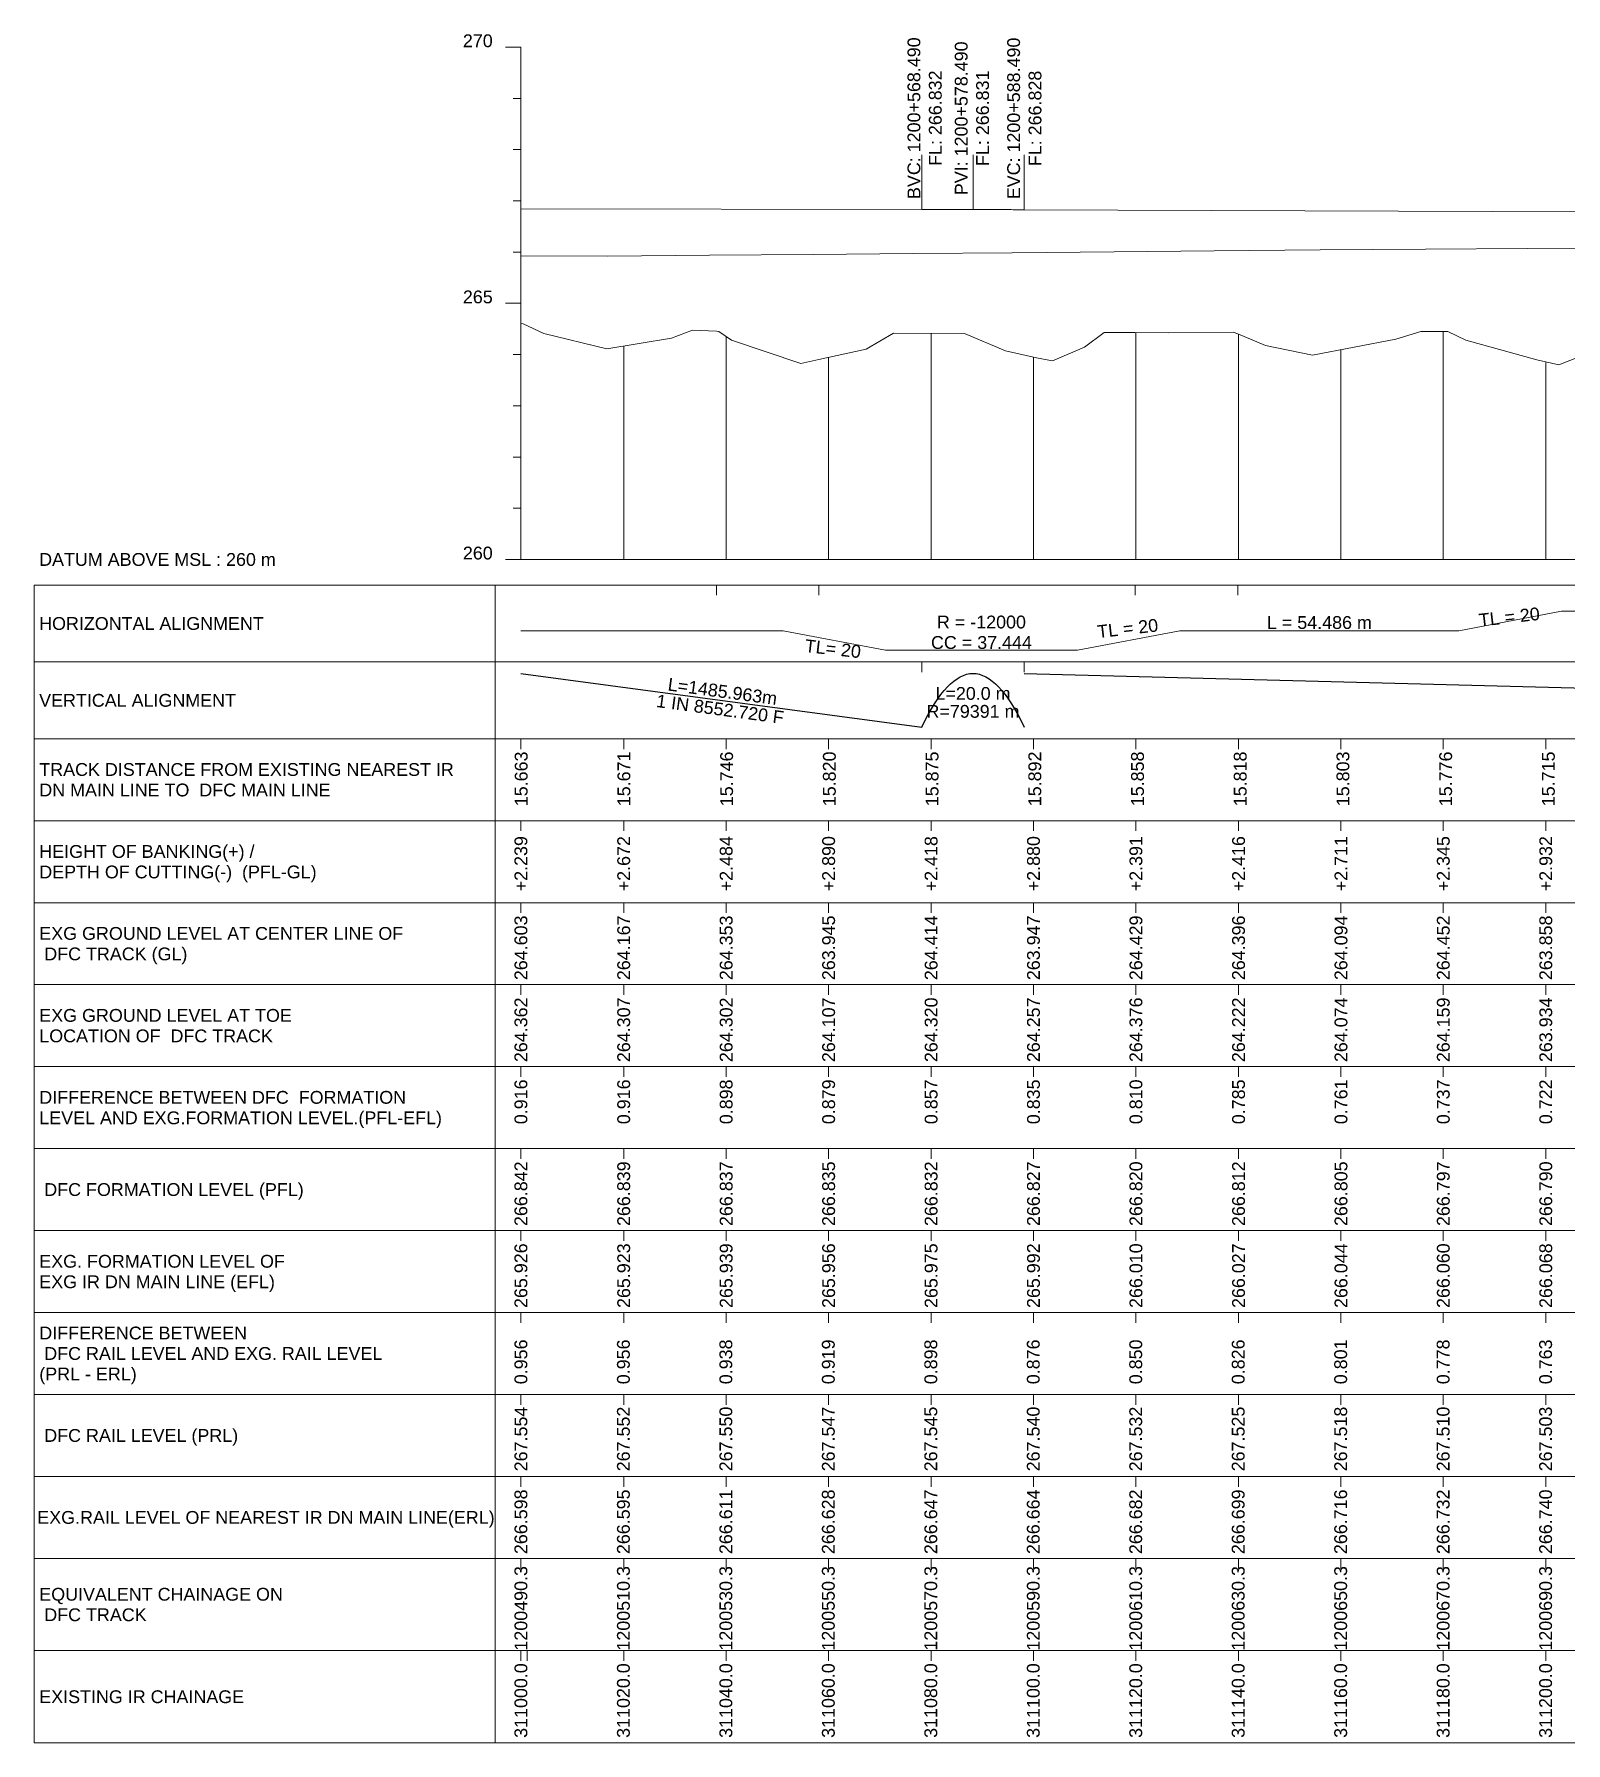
# Model space of a CAD drawing. Header units: metres. Extents: x 19349 to 26846, y -12786 to -11464.
# Drawn here: x 25905 to 26203.9, y -12231 to -11897.5 of the extents above; entities that cross this region are included whole.
import ezdxf
from ezdxf.enums import TextEntityAlignment as Align

# ---------------------------------------------------------------- set-up
doc = ezdxf.new("R2010")
doc.units = ezdxf.units.M
doc.header["$MEASUREMENT"] = 0
doc.layers.get('0').update_dxf_attribs({"lineweight": 0})
for name, color, linetype, lineweight in [('C-PROF-LABL-DG', 1, 'Continuous', 25), ('Horizontal Alignment', 7, 'Continuous', 0), ('LS BVC-PVI-EVC TEXT', 10, 'Continuous', 0), ('LS CUT FILL', 10, 'Continuous', 0), ('LS DATUM', 7, 'Continuous', 0), ('LS DATUM X', 7, 'Continuous', 0), ('LS DATUM Y', 7, 'Continuous', 0), ('LS DIFF. EXG.RL & PRO. RL', 10, 'Continuous', 0), ('LS DIFF. PFL & EFL', 10, 'Continuous', 0), ('LS EXG GL', 7, 'Continuous', 0), ('LS EXG IR CH', 7, 'Continuous', 0), ('LS EXG RL', 7, 'Continuous', 0), ('LS EXG. FL', 7, 'Continuous', 0), ('LS EXG. GL', 7, 'Continuous', 0), ('LS EXG. GL AT PRO. TOE', 7, 'Continuous', 0), ('LS EXG. IR CH', 7, 'Continuous', 0), ('LS EXG. RL', 7, 'Continuous', 0), ('LS FRAME', 7, 'Continuous', 0), ('LS PFL-EFL', 10, 'Continuous', 0), ('LS PRL-ERL', 10, 'Continuous', 0), ('LS PRO FL', 10, 'Continuous', 0), ('LS PRO. CUT & FILL', 10, 'Continuous', 0), ('LS PRO. DFCC CH', 10, 'Continuous', 0), ('LS PRO. FL', 10, 'Continuous', 0), ('LS PRO. RL', 10, 'Continuous', 0), ('LS PROFILE EXG FL', 7, 'Continuous', 25), ('LS TICKS', 7, 'Continuous', 0), ("LS TRACK CENTER's", 10, 'Continuous', 0), ('Profile Grid', 7, 'Continuous', 0), ('Profile Horizontal Alignment', 7, 'Continuous', 0)]:
    doc.layers.add(name, color=color, linetype=linetype, lineweight=lineweight)
doc.layers.add('LS HORIZONTAL ALIGNMENT', color=10, linetype='Continuous')
doc.layers.add('LS VERTICAL ALIGNMENT', color=10, linetype='Continuous')
doc.styles.add('Arial', font='arial.ttf')
doc.styles.get("Standard").update_dxf_attribs({"font": 'arial.ttf'})
doc.styles.add('Style-Arial', font='arial.ttf')
doc.styles.add('StyleArial', font='arial.ttf')

msp = doc.modelspace()

# ---------------------------------------------------------------- linework, layer by layer
msp.add_lwpolyline([(25905, -12005), (25995, -12005)])
at = {"layer": 'LS BVC-PVI-EVC TEXT'}
for p, q in [((26078.24, -11931.68), (26078.24, -11920.99)), ((26088.24, -11931.69), (26088.24, -11921.01)), ((26098.24, -11931.72), (26098.24, -11921.04))]:
    msp.add_line(p, q, dxfattribs=at)
at = {"layer": 'LS DATUM X', "color": 7, "linetype": 'Continuous', "lineweight": 0}
msp.add_line((26000, -12000), (26500.05, -12000), dxfattribs=at)
at = {"layer": 'LS DATUM Y', "color": 7, "linetype": 'Continuous', "lineweight": 0}
for p, q in [((25997, -11900), (26000, -11900)), ((25997, -11900), (26000, -11900)), ((26000, -12000), (26000, -11900)), ((25998.5, -11910), (26000, -11910)), ((25998.5, -11920), (26000, -11920)), ((25998.5, -11930), (26000, -11930)), ((25998.5, -11940), (26000, -11940)), ((25997, -11950), (26000, -11950)), ((25998.5, -11960), (26000, -11960)), ((25998.5, -11970), (26000, -11970)), ((25998.5, -11980), (26000, -11980)), ((25998.5, -11990), (26000, -11990)), ((25997, -12000), (26000, -12000))]:
    msp.add_line(p, q, dxfattribs=at)
at = {"layer": 'LS FRAME'}
for points in [[(25995, -12231), (25905, -12231), (25905, -12005)], [(25995, -12020), (25905, -12020)], [(25995, -12035), (25905, -12035)], [(25995, -12051), (25905, -12051)], [(25905, -12051), (25995, -12051)], [(25995, -12067), (25905, -12067)], [(25905, -12067), (25995, -12067)], [(25995, -12083), (25905, -12083)], [(25905, -12083), (25995, -12083)], [(25995, -12099), (25905, -12099)], [(25995, -12115), (25905, -12115)], [(25905, -12115), (25995, -12115)], [(25995, -12131), (25905, -12131)], [(25905, -12131), (25995, -12131)], [(25995, -12147), (25905, -12147)], [(25905, -12147), (25995, -12147)], [(25995, -12163), (25905, -12163)], [(25905, -12163), (25995, -12163)], [(25995, -12179), (25905, -12179)], [(25995, -12195), (25905, -12195)], [(25995, -12213), (25905, -12213)]]:
    msp.add_lwpolyline(points, dxfattribs=at)
at = {"layer": 'LS FRAME', "color": 7, "linetype": 'Continuous', "lineweight": 0, "flags": 128}
for points in [[(25995, -12020), (26505.05, -12020), (26505.05, -12005), (25995, -12005), (25995, -12020)], [(25995, -12035), (26505.05, -12035), (26505.05, -12020), (25995, -12020), (25995, -12035)], [(25995, -12051), (26505.05, -12051), (26505.05, -12035), (25995, -12035), (25995, -12051)], [(25995, -12067), (26505.05, -12067), (26505.05, -12051), (25995, -12051), (25995, -12067)], [(25995, -12083), (26505.05, -12083), (26505.05, -12067), (25995, -12067), (25995, -12083)], [(25995, -12099), (26505.05, -12099), (26505.05, -12083), (25995, -12083), (25995, -12099)], [(25995, -12115), (26505.05, -12115), (26505.05, -12099), (25995, -12099), (25995, -12115)], [(25995, -12131), (26505.05, -12131), (26505.05, -12115), (25995, -12115), (25995, -12131)], [(25995, -12147), (26505.05, -12147), (26505.05, -12131), (25995, -12131), (25995, -12147)], [(25995, -12163), (26505.05, -12163), (26505.05, -12147), (25995, -12147), (25995, -12163)], [(25995, -12179), (26505.05, -12179), (26505.05, -12163), (25995, -12163), (25995, -12179)], [(25995, -12195), (26505.05, -12195), (26505.05, -12179), (25995, -12179), (25995, -12195)], [(25995, -12213), (26505.05, -12213), (26505.05, -12195), (25995, -12195), (25995, -12213)], [(25995, -12231), (26505.05, -12231), (26505.05, -12213), (25995, -12213), (25995, -12231)]]:
    msp.add_lwpolyline(points, close=True, dxfattribs=at)
at = {"layer": 'LS PROFILE EXG FL', "lineweight": 0}
msp.add_lwpolyline([(26000, -11940.74), (26016.88, -11940.79), (26036.84, -11940.63), (26057.07, -11940.47), (26076.53, -11940.28), (26095.89, -11940.12), (26115.78, -11939.93), (26135.34, -11939.77), (26156.02, -11939.59), (26176.59, -11939.41), (26196.41, -11939.33), (26216.2, -11939.26), (26236.23, -11939.49), (26255.87, -11939.72), (26296, -11939.7), (26316.77, -11939.6), (26337.42, -11939.5), (26357.12, -11939.31), (26379.32, -11939.09), (26416.59, -11938.79), (26434.64, -11938.57), (26452.88, -11938.34), (26492.28, -11938.29), (26500, -11938.38)], dxfattribs=at)
at = {"layer": 'LS TICKS', "color": 7, "linetype": 'Continuous', "lineweight": 0, "flags": 128}
for points in [[(26038.18, -12007), (26038.18, -12005)], [(26058.18, -12007), (26058.18, -12005)], [(26119.9, -12007), (26119.9, -12005)], [(26139.9, -12007), (26139.9, -12005)], [(26078.24, -12022), (26078.24, -12020)], [(26098.24, -12022), (26098.24, -12020)], [(26000, -12037), (26000, -12035)], [(26020.06, -12037), (26020.06, -12035)], [(26040.06, -12037), (26040.06, -12035)], [(26060.06, -12037), (26060.06, -12035)], [(26080.06, -12037), (26080.06, -12035)], [(26100.04, -12037), (26100.04, -12035)], [(26120.04, -12037), (26120.04, -12035)], [(26140.07, -12037), (26140.07, -12035)], [(26160.06, -12037), (26160.06, -12035)], [(26180.03, -12037), (26180.03, -12035)], [(26200.03, -12037), (26200.03, -12035)], [(26000, -12053), (26000, -12051)], [(26020.06, -12053), (26020.06, -12051)], [(26040.06, -12053), (26040.06, -12051)], [(26060.06, -12053), (26060.06, -12051)], [(26080.06, -12053), (26080.06, -12051)], [(26100.04, -12053), (26100.04, -12051)], [(26120.04, -12053), (26120.04, -12051)], [(26140.07, -12053), (26140.07, -12051)], [(26160.06, -12053), (26160.06, -12051)], [(26180.03, -12053), (26180.03, -12051)], [(26200.03, -12053), (26200.03, -12051)], [(26000, -12069), (26000, -12067)], [(26020.06, -12069), (26020.06, -12067)], [(26040.06, -12069), (26040.06, -12067)], [(26060.06, -12069), (26060.06, -12067)], [(26080.06, -12069), (26080.06, -12067)], [(26100.04, -12069), (26100.04, -12067)], [(26120.04, -12069), (26120.04, -12067)], [(26140.07, -12069), (26140.07, -12067)], [(26160.06, -12069), (26160.06, -12067)], [(26180.03, -12069), (26180.03, -12067)], [(26200.03, -12069), (26200.03, -12067)], [(26000, -12085), (26000, -12083)], [(26020.06, -12085), (26020.06, -12083)], [(26040.06, -12085), (26040.06, -12083)], [(26060.06, -12085), (26060.06, -12083)], [(26080.06, -12085), (26080.06, -12083)], [(26100.04, -12085), (26100.04, -12083)], [(26120.04, -12085), (26120.04, -12083)], [(26140.07, -12085), (26140.07, -12083)], [(26160.06, -12085), (26160.06, -12083)], [(26180.03, -12085), (26180.03, -12083)], [(26200.03, -12085), (26200.03, -12083)], [(26000, -12101), (26000, -12099)], [(26020.06, -12101), (26020.06, -12099)], [(26040.06, -12101), (26040.06, -12099)], [(26060.06, -12101), (26060.06, -12099)], [(26080.06, -12101), (26080.06, -12099)], [(26100.04, -12101), (26100.04, -12099)], [(26120.04, -12101), (26120.04, -12099)], [(26140.07, -12101), (26140.07, -12099)], [(26160.06, -12101), (26160.06, -12099)], [(26180.03, -12101), (26180.03, -12099)], [(26200.03, -12101), (26200.03, -12099)], [(26000, -12117), (26000, -12115)], [(26020.06, -12117), (26020.06, -12115)], [(26040.06, -12117), (26040.06, -12115)], [(26060.06, -12117), (26060.06, -12115)], [(26080.06, -12117), (26080.06, -12115)], [(26100.04, -12117), (26100.04, -12115)], [(26120.04, -12117), (26120.04, -12115)], [(26140.07, -12117), (26140.07, -12115)], [(26160.06, -12117), (26160.06, -12115)], [(26180.03, -12117), (26180.03, -12115)], [(26200.03, -12117), (26200.03, -12115)], [(26000, -12133), (26000, -12131)], [(26020.06, -12133), (26020.06, -12131)], [(26040.06, -12133), (26040.06, -12131)], [(26060.06, -12133), (26060.06, -12131)], [(26080.06, -12133), (26080.06, -12131)], [(26100.04, -12133), (26100.04, -12131)], [(26120.04, -12133), (26120.04, -12131)], [(26140.07, -12133), (26140.07, -12131)], [(26160.06, -12133), (26160.06, -12131)], [(26180.03, -12133), (26180.03, -12131)], [(26200.03, -12133), (26200.03, -12131)], [(26000, -12149), (26000, -12147)], [(26020.06, -12149), (26020.06, -12147)], [(26040.06, -12149), (26040.06, -12147)], [(26060.06, -12149), (26060.06, -12147)], [(26080.06, -12149), (26080.06, -12147)], [(26100.04, -12149), (26100.04, -12147)], [(26120.04, -12149), (26120.04, -12147)], [(26140.07, -12149), (26140.07, -12147)], [(26160.06, -12149), (26160.06, -12147)], [(26180.03, -12149), (26180.03, -12147)], [(26200.03, -12149), (26200.03, -12147)], [(26000, -12165), (26000, -12163)], [(26020.06, -12165), (26020.06, -12163)], [(26040.06, -12165), (26040.06, -12163)], [(26060.06, -12165), (26060.06, -12163)], [(26080.06, -12165), (26080.06, -12163)], [(26100.04, -12165), (26100.04, -12163)], [(26120.04, -12165), (26120.04, -12163)], [(26140.07, -12165), (26140.07, -12163)], [(26160.06, -12165), (26160.06, -12163)], [(26180.03, -12165), (26180.03, -12163)], [(26200.03, -12165), (26200.03, -12163)], [(26000, -12181), (26000, -12179)], [(26020.06, -12181), (26020.06, -12179)], [(26040.06, -12181), (26040.06, -12179)], [(26060.06, -12181), (26060.06, -12179)], [(26080.06, -12181), (26080.06, -12179)], [(26100.04, -12181), (26100.04, -12179)], [(26120.04, -12181), (26120.04, -12179)], [(26140.07, -12181), (26140.07, -12179)], [(26160.06, -12181), (26160.06, -12179)], [(26180.03, -12181), (26180.03, -12179)], [(26200.03, -12181), (26200.03, -12179)], [(26000, -12197), (26000, -12195)], [(26020.06, -12197), (26020.06, -12195)], [(26040.06, -12197), (26040.06, -12195)], [(26060.06, -12197), (26060.06, -12195)], [(26080.06, -12197), (26080.06, -12195)], [(26100.04, -12197), (26100.04, -12195)], [(26120.04, -12197), (26120.04, -12195)], [(26140.07, -12197), (26140.07, -12195)], [(26160.06, -12197), (26160.06, -12195)], [(26180.03, -12197), (26180.03, -12195)], [(26200.03, -12197), (26200.03, -12195)], [(26000, -12215), (26000, -12213)], [(26001.25, -12215), (26001.25, -12213)], [(26020.06, -12215), (26020.06, -12213)], [(26040.06, -12215), (26040.06, -12213)], [(26060.06, -12215), (26060.06, -12213)], [(26080.06, -12215), (26080.06, -12213)], [(26100.04, -12215), (26100.04, -12213)], [(26120.04, -12215), (26120.04, -12213)], [(26140.07, -12215), (26140.07, -12213)], [(26160.06, -12215), (26160.06, -12213)], [(26180.03, -12215), (26180.03, -12213)], [(26200.03, -12215), (26200.03, -12213)]]:
    msp.add_lwpolyline(points, dxfattribs=at)
at = {"layer": 'LS VERTICAL ALIGNMENT', "flags": 128}
for points in [[(26000, -12022.25), (26078.24, -12032.75)], [(26078.24, -12032.75), (26078.87, -12031.48), (26079.49, -12030.29), (26080.12, -12029.18), (26080.74, -12028.16), (26081.37, -12027.21), (26081.99, -12026.35), (26082.62, -12025.57), (26083.24, -12024.88), (26083.87, -12024.26), (26084.49, -12023.73), (26085.12, -12023.28), (26085.74, -12022.91), (26086.37, -12022.62), (26086.99, -12022.41), (26087.62, -12022.29), (26088.87, -12022.29), (26089.49, -12022.41), (26090.12, -12022.62), (26090.74, -12022.91), (26091.37, -12023.28), (26091.99, -12023.73), (26092.62, -12024.26), (26093.24, -12024.88), (26093.87, -12025.57), (26094.49, -12026.35), (26095.12, -12027.21), (26095.74, -12028.16), (26096.37, -12029.18), (26096.99, -12030.29), (26097.62, -12031.48), (26098.24, -12032.75)], [(26098.24, -12022.25), (26500.05, -12032.75)]]:
    msp.add_lwpolyline(points, dxfattribs=at)
at = {"layer": 'Profile Grid', "flags": 128}
for points in [[(26000, -11953.97), (26000.42, -11953.98), (26004.45, -11955.88), (26016.78, -11958.88), (26029.37, -11956.78), (26033.46, -11955.22), (26038.18, -11955.46), (26038.64, -11955.48), (26041.1, -11957.2), (26054.63, -11961.72), (26058.18, -11960.96), (26067.36, -11958.98), (26072.71, -11955.83), (26086.6, -11955.88), (26094.61, -11959.29), (26100.65, -11960.67), (26103.77, -11961.26), (26110.01, -11958.59), (26113.85, -11955.69), (26119.9, -11955.71), (26126.48, -11955.74), (26139.02, -11955.61), (26139.9, -11955.97), (26145.33, -11958.22), (26154.51, -11960.12), (26170.74, -11957.03), (26175.64, -11955.5), (26180.9, -11955.48), (26184.46, -11957.19), (26198.31, -11961.01), (26202.61, -11962.03), (26215.8, -11956.82)], [(26040.06, -12000), (26040.06, -11956.47)], [(26080.05, -12000), (26080.05, -11955.86)], [(26120.04, -12000), (26120.04, -11955.71)], [(26140.06, -12000), (26140.06, -11956.04)], [(26180.03, -12000), (26180.03, -11955.48)], [(26020.06, -12000), (26020.06, -11958.34)], [(26060.05, -12000), (26060.05, -11960.55)], [(26100.04, -12000), (26100.04, -11960.53)], [(26160.06, -12000), (26160.06, -11959.06)], [(26200.03, -12000), (26200.03, -11961.42)], [(26000, -12000), (26000, -11969.87)]]:
    msp.add_lwpolyline(points, dxfattribs=at)
at = {"layer": 'Profile Horizontal Alignment', "color": 1, "lineweight": 0, "flags": 128}
msp.add_lwpolyline([(26000, -11931.58), (26078.24, -11931.68), (26078.67, -11931.68), (26079.09, -11931.68), (26079.52, -11931.68), (26079.94, -11931.68), (26080.37, -11931.68), (26080.8, -11931.68), (26081.22, -11931.68), (26081.65, -11931.68), (26082.07, -11931.68), (26082.5, -11931.68), (26082.92, -11931.68), (26083.35, -11931.68), (26083.77, -11931.68), (26084.2, -11931.68), (26084.62, -11931.69), (26085.05, -11931.69), (26085.48, -11931.69), (26085.9, -11931.69), (26086.33, -11931.69), (26086.75, -11931.69), (26087.18, -11931.69), (26087.6, -11931.69), (26088.03, -11931.69), (26088.45, -11931.69), (26088.88, -11931.69), (26089.31, -11931.7), (26089.73, -11931.7), (26090.16, -11931.7), (26090.58, -11931.7), (26091.01, -11931.7), (26091.43, -11931.7), (26091.86, -11931.7), (26092.28, -11931.7), (26092.71, -11931.71), (26093.14, -11931.71), (26093.56, -11931.71), (26093.99, -11931.71), (26094.41, -11931.71), (26094.84, -11931.71), (26095.26, -11931.71), (26095.69, -11931.71), (26096.11, -11931.72), (26096.54, -11931.72), (26096.97, -11931.72), (26097.39, -11931.72), (26097.82, -11931.72), (26098.24, -11931.72), (26500.05, -11933.21)], dxfattribs=at)
at = {"layer": 'Profile Horizontal Alignment', "color": 1, "flags": 128}
msp.add_lwpolyline([(26000, -12013.92), (26051.17, -12013.92), (26051.17, -12013.92), (26071.17, -12017.7), (26071.17, -12017.7), (26108.61, -12017.7), (26108.61, -12017.7), (26128.61, -12013.92), (26128.61, -12013.92), (26183.09, -12013.92), (26183.09, -12013.92), (26203.09, -12010.08), (26203.09, -12010.08), (26242.91, -12010.08), (26242.91, -12010.08), (26262.91, -12013.92), (26262.91, -12013.92), (26500, -12013.92)], dxfattribs=at)
at = {"layer": 'Profile Horizontal Alignment', "color": 1, "lineweight": 0, "elevation": 0, "flags": 128}
for points in [[(26000, -12013.92), (26051.17, -12013.92)], [(26128.61, -12013.92), (26183.09, -12013.92)]]:
    msp.add_lwpolyline(points, dxfattribs=at)

# ---------------------------------------------------------------- texts
at = {"layer": 'C-PROF-LABL-DG', "color": 1, "linetype": 'Continuous', "lineweight": 25, "char_height": 2.5, "attachment_point": 5, "rotation": 90, "style": 'Arial'}
for s, insert in [('BVC: 1200+568.490\\PFL: 266.832', (26078.81, -11913.86)), ('PVI: 1200+578.490\\PFL: 266.831', (26088.04, -11913.88)), ('EVC: 1200+588.490\\PFL: 266.828', (26098.27, -11913.91))]:
    msp.add_mtext(s, dxfattribs=dict(at, insert=insert))
at = {"layer": 'Horizontal Alignment', "color": 1, "char_height": 2.5, "attachment_point": 5, "line_spacing_factor": 0.96, "style": 'Style-Arial'}
for s, insert, rotation in [('TL = 20', (26192.91, -12011.22), 6.4188), ('TL = 20', (26118.43, -12013.47), 6.4188), ('TL= 20', (26060.9, -12017.44), 353.5812)]:
    msp.add_mtext(s, dxfattribs=dict(at, insert=insert, rotation=rotation))
at = {"layer": 'Horizontal Alignment', "color": 1, "insert": (26089.89, -12014.23), "char_height": 2.5, "width": 31.5125, "attachment_point": 5, "line_spacing_factor": 0.96, "style": 'Style-Arial'}
msp.add_mtext('R = -12000\\PCC = 37.444', dxfattribs=at)
at = {"layer": 'Horizontal Alignment', "color": 1, "insert": (26155.85, -12012.33), "char_height": 2.5, "attachment_point": 5, "line_spacing_factor": 0.96, "style": 'Style-Arial'}
msp.add_mtext('L = 54.486 m', dxfattribs=at)
at = {"layer": 'LS CUT FILL', "style": 'Style-Arial'}
for s, p in [('15.663', (26001.3, -12048.17)), ('15.671', (26021.35, -12048.17)), ('15.746', (26041.4, -12048.17)), ('15.820', (26061.45, -12048.17)), ('15.875', (26081.5, -12048.17)), ('15.892', (26101.55, -12048.17)), ('15.858', (26121.6, -12048.17)), ('15.818', (26141.64, -12048.17)), ('15.803', (26161.69, -12048.17)), ('15.776', (26181.74, -12048.17)), ('15.715', (26201.79, -12048.17))]:
    msp.add_text(s, height=2.5, rotation=90, dxfattribs=at).set_placement(p)
for s, p in [('+2.239', (26000, -12054)), ('+2.672', (26020.06, -12054)), ('+2.484', (26040.06, -12054)), ('+2.890', (26060.06, -12054)), ('+2.418', (26080.06, -12054)), ('+2.880', (26100.04, -12054)), ('+2.391', (26120.04, -12054)), ('+2.416', (26140.07, -12054)), ('+2.711', (26160.06, -12054)), ('+2.345', (26180.03, -12054)), ('+2.932', (26200.03, -12054))]:
    msp.add_text(s, height=2.5, rotation=90, dxfattribs=at).set_placement(p, align=Align.MIDDLE_RIGHT)
at = {"layer": 'LS DATUM', "color": 7, "style": 'StyleArial'}
msp.add_text('DATUM ABOVE MSL : 260 m', height=2.5, rotation=0, dxfattribs=at).set_placement((25905.97, -12000), align=Align.MIDDLE_LEFT)
at = {"layer": 'LS DATUM Y', "color": 7, "lineweight": 0, "style": 'Style-Arial'}
for s, p in [('270', (25994.5, -11900)), ('270', (25994.5, -11900)), ('265', (25994.5, -11950)), ('260', (25994.5, -12000))]:
    msp.add_text(s, height=2.5, dxfattribs=at).set_placement(p, align=Align.RIGHT)
at = {"layer": 'LS DIFF. EXG.RL & PRO. RL', "color": 10, "style": 'StyleArial'}
for s, p in [('DIFFERENCE BETWEEN ', (25906, -12151)), (' DFC RAIL LEVEL AND EXG. RAIL LEVEL ', (25906, -12155)), ('(PRL - ERL)', (25906, -12159))]:
    msp.add_text(s, height=2.5, rotation=0, dxfattribs=at).set_placement(p, align=Align.MIDDLE_LEFT)
at = {"layer": 'LS DIFF. PFL & EFL', "color": 10, "style": 'StyleArial'}
for s, p in [('DIFFERENCE BETWEEN DFC  FORMATION ', (25906, -12105)), ('LEVEL AND EXG.FORMATION LEVEL.(PFL-EFL)', (25906, -12109))]:
    msp.add_text(s, height=2.5, rotation=0, dxfattribs=at).set_placement(p, align=Align.MIDDLE_LEFT)
at = {"layer": 'LS EXG GL', "style": 'Style-Arial'}
for s, p in [('264.603', (26000, -12069.5)), ('264.167', (26020.06, -12069.5)), ('264.353', (26040.06, -12069.5)), ('263.945', (26060.06, -12069.5)), ('264.414', (26080.06, -12069.5)), ('263.947', (26100.04, -12069.5)), ('264.429', (26120.04, -12069.5)), ('264.396', (26140.07, -12069.5)), ('264.094', (26160.06, -12069.5)), ('264.452', (26180.03, -12069.5)), ('263.858', (26200.03, -12069.5))]:
    msp.add_text(s, height=2.5, rotation=90, dxfattribs=at).set_placement(p, align=Align.MIDDLE_RIGHT)
at = {"layer": 'LS EXG IR CH', "lineweight": 0, "style": 'Style-Arial'}
for s, p in [('311000.0', (26000, -12215.47)), ('311020.0', (26020, -12215.47)), ('311040.0', (26040, -12215.47)), ('311060.0', (26060, -12215.47)), ('311080.0', (26080, -12215.47)), ('311100.0', (26100, -12215.47)), ('311120.0', (26120, -12215.47)), ('311140.0', (26140, -12215.47)), ('311160.0', (26160, -12215.47)), ('311180.0', (26180, -12215.47)), ('311200.0', (26200, -12215.47))]:
    msp.add_text(s, height=2.5, rotation=90, dxfattribs=at).set_placement(p, align=Align.MIDDLE_RIGHT)
at = {"layer": 'LS EXG RL', "style": 'Style-Arial'}
for s, p in [('266.598', (26000, -12181.54)), ('266.595', (26020, -12181.54)), ('266.611', (26040, -12181.54)), ('266.628', (26060, -12181.54)), ('266.647', (26080, -12181.54)), ('266.664', (26100, -12181.54)), ('266.682', (26120, -12181.54)), ('266.699', (26140, -12181.54)), ('266.716', (26160, -12181.54)), ('266.732', (26180, -12181.54)), ('266.740', (26200, -12181.54))]:
    msp.add_text(s, height=2.5, rotation=90, dxfattribs=at).set_placement(p, align=Align.MIDDLE_RIGHT)
at = {"layer": 'LS EXG. FL'}
for s, p in [('265.926', (26000, -12133.5)), ('265.923', (26020.06, -12133.5)), ('265.939', (26040.06, -12133.5)), ('265.956', (26060.06, -12133.5)), ('265.975', (26080.06, -12133.5)), ('265.992', (26100.04, -12133.5)), ('266.010', (26120.04, -12133.5)), ('266.027', (26140.07, -12133.5)), ('266.044', (26160.06, -12133.5)), ('266.060', (26180.03, -12133.5)), ('266.068', (26200.03, -12133.5))]:
    msp.add_text(s, height=2.5, rotation=90, dxfattribs=at).set_placement(p, align=Align.MIDDLE_RIGHT)
at = {"layer": 'LS EXG. FL', "style": 'StyleArial'}
for s, p in [('EXG. FORMATION LEVEL OF', (25906, -12137)), ('EXG IR DN MAIN LINE (EFL)', (25906, -12141))]:
    msp.add_text(s, height=2.5, rotation=0, dxfattribs=at).set_placement(p, align=Align.MIDDLE_LEFT)
at = {"layer": 'LS EXG. GL', "color": 7, "style": 'StyleArial'}
for s, p in [('EXG GROUND LEVEL AT CENTER LINE OF ', (25906, -12073)), (' DFC TRACK (GL)', (25906, -12077))]:
    msp.add_text(s, height=2.5, rotation=0, dxfattribs=at).set_placement(p, align=Align.MIDDLE_LEFT)
at = {"layer": 'LS EXG. GL AT PRO. TOE'}
for s, p in [('264.362', (26000, -12085.5)), ('264.307', (26020.06, -12085.5)), ('264.302', (26040.06, -12085.5)), ('264.107', (26060.06, -12085.5)), ('264.320', (26080.06, -12085.5)), ('264.257', (26100.04, -12085.5)), ('264.376', (26120.04, -12085.5)), ('264.222', (26140.07, -12085.5)), ('264.074', (26160.06, -12085.5)), ('264.159', (26180.03, -12085.5)), ('263.934', (26200.03, -12085.5))]:
    msp.add_text(s, height=2.5, rotation=90, dxfattribs=at).set_placement(p, align=Align.MIDDLE_RIGHT)
at = {"layer": 'LS EXG. GL AT PRO. TOE', "color": 7, "style": 'StyleArial'}
for s, p in [('EXG GROUND LEVEL AT TOE', (25906, -12089)), ('LOCATION OF  DFC TRACK', (25906, -12093))]:
    msp.add_text(s, height=2.5, rotation=0, dxfattribs=at).set_placement(p, align=Align.MIDDLE_LEFT)
at = {"layer": 'LS EXG. IR CH', "style": 'StyleArial'}
msp.add_text('EXISTING IR CHAINAGE', height=2.5, rotation=0, dxfattribs=at).set_placement((25906, -12222), align=Align.MIDDLE_LEFT)
at = {"layer": 'LS EXG. RL', "style": 'StyleArial'}
msp.add_text('EXG.RAIL LEVEL OF NEAREST IR DN MAIN LINE(ERL)', height=2.5, rotation=0, dxfattribs=at).set_placement((25905.61, -12187), align=Align.MIDDLE_LEFT)
at = {"layer": 'LS HORIZONTAL ALIGNMENT', "style": 'StyleArial'}
msp.add_text('HORIZONTAL ALIGNMENT', height=2.5, rotation=0, dxfattribs=at).set_placement((25905.97, -12012.5), align=Align.MIDDLE_LEFT)
at = {"layer": 'LS PFL-EFL'}
for s, p in [('0.916', (26000, -12101.5)), ('0.916', (26020.06, -12101.5)), ('0.898', (26040.06, -12101.5)), ('0.879', (26060.06, -12101.5)), ('0.857', (26080.06, -12101.5)), ('0.835', (26100.04, -12101.5)), ('0.810', (26120.04, -12101.5)), ('0.785', (26140.07, -12101.5)), ('0.761', (26160.06, -12101.5)), ('0.737', (26180.03, -12101.5)), ('0.722', (26200.03, -12101.5))]:
    msp.add_text(s, height=2.5, rotation=90, dxfattribs=at).set_placement(p, align=Align.MIDDLE_RIGHT)
at = {"layer": 'LS PRL-ERL', "color": 1}
for s, p in [('0.956', (26001.25, -12161)), ('0.956', (26021.25, -12161)), ('0.938', (26041.25, -12161)), ('0.919', (26061.25, -12161)), ('0.898', (26081.25, -12161)), ('0.876', (26101.25, -12161)), ('0.850', (26121.25, -12161)), ('0.826', (26141.25, -12161)), ('0.801', (26161.25, -12161)), ('0.778', (26181.25, -12161)), ('0.763', (26201.25, -12161))]:
    msp.add_text(s, height=2.5, rotation=90, dxfattribs=at).set_placement(p)
at = {"layer": 'LS PRO FL', "style": 'Style-Arial'}
for s, p in [('266.842', (26000, -12117.5)), ('266.839', (26020.06, -12117.5)), ('266.837', (26040.06, -12117.5)), ('266.835', (26060.06, -12117.5)), ('266.832', (26080.06, -12117.5)), ('266.827', (26100.04, -12117.5)), ('266.820', (26120.04, -12117.5)), ('266.812', (26140.07, -12117.5)), ('266.805', (26160.06, -12117.5)), ('266.797', (26180.03, -12117.5)), ('266.790', (26200.03, -12117.5))]:
    msp.add_text(s, height=2.5, rotation=90, dxfattribs=at).set_placement(p, align=Align.MIDDLE_RIGHT)
at = {"layer": 'LS PRO. CUT & FILL', "color": 10, "style": 'StyleArial'}
for s, p in [('HEIGHT OF BANKING(+) /', (25906, -12057)), ('DEPTH OF CUTTING(-)  (PFL-GL)', (25906, -12061))]:
    msp.add_text(s, height=2.5, rotation=0, dxfattribs=at).set_placement(p, align=Align.MIDDLE_LEFT)
at = {"layer": 'LS PRO. DFCC CH', "color": 1}
for s, p in [('1200490.3', (26001.25, -12213)), ('1200510.3', (26021.25, -12213)), ('1200530.3', (26041.25, -12213)), ('1200550.3', (26061.25, -12213)), ('1200570.3', (26081.25, -12213)), ('1200590.3', (26101.25, -12213)), ('1200610.3', (26121.25, -12213)), ('1200630.3', (26141.25, -12213)), ('1200650.3', (26161.25, -12213)), ('1200670.3', (26181.25, -12213)), ('1200690.3', (26201.25, -12213))]:
    msp.add_text(s, height=2.5, rotation=90, dxfattribs=at).set_placement(p)
at = {"layer": 'LS PRO. DFCC CH', "color": 10, "style": 'Style-Arial'}
for s, p in [('EQUIVALENT CHAINAGE ON ', (25906, -12202)), (' DFC TRACK', (25906, -12206))]:
    msp.add_text(s, height=2.5, rotation=0, dxfattribs=at).set_placement(p, align=Align.MIDDLE_LEFT)
at = {"layer": 'LS PRO. FL', "color": 10, "style": 'StyleArial'}
msp.add_text(' DFC FORMATION LEVEL (PFL) ', height=2.5, rotation=0, dxfattribs=at).set_placement((25906, -12123), align=Align.MIDDLE_LEFT)
at = {"layer": 'LS PRO. RL', "color": 1}
for s, p in [('267.554', (26001.25, -12178)), ('267.552', (26021.25, -12178)), ('267.550', (26041.25, -12178)), ('267.547', (26061.25, -12178)), ('267.545', (26081.25, -12178)), ('267.540', (26101.25, -12178)), ('267.532', (26121.25, -12178)), ('267.525', (26141.25, -12178)), ('267.518', (26161.25, -12178)), ('267.510', (26181.25, -12178)), ('267.503', (26201.25, -12178))]:
    msp.add_text(s, height=2.5, rotation=90, dxfattribs=at).set_placement(p)
at = {"layer": 'LS PRO. RL', "color": 10, "style": 'StyleArial'}
msp.add_text(' DFC RAIL LEVEL (PRL)', height=2.5, rotation=0, dxfattribs=at).set_placement((25906, -12171), align=Align.MIDDLE_LEFT)
at = {"layer": "LS TRACK CENTER's", "color": 10, "style": 'StyleArial'}
for s, p in [('TRACK DISTANCE FROM EXISTING NEAREST IR ', (25906, -12041)), ('DN MAIN LINE TO  DFC MAIN LINE', (25906, -12045))]:
    msp.add_text(s, height=2.5, rotation=0, dxfattribs=at).set_placement(p, align=Align.MIDDLE_LEFT)
at = {"layer": 'LS VERTICAL ALIGNMENT', "style": 'StyleArial'}
msp.add_text('VERTICAL ALIGNMENT', height=2.5, rotation=0, dxfattribs=at).set_placement((25905.97, -12027.5), align=Align.MIDDLE_LEFT)
at = {"layer": 'LS VERTICAL ALIGNMENT', "insert": (26039.12, -12027.5), "char_height": 2.5, "attachment_point": 5, "rotation": 352.3566, "line_spacing_factor": 0.84, "style": 'Style-Arial'}
msp.add_mtext('L=1485.963m\\P1 IN 8552.720 F', dxfattribs=at)
at = {"layer": 'LS VERTICAL ALIGNMENT', "insert": (26088.24, -12027.92), "char_height": 2.5, "attachment_point": 5, "line_spacing_factor": 0.84, "style": 'Style-Arial'}
msp.add_mtext('L=20.0 m\\PR=79391 m', dxfattribs=at)

doc.saveas('drawing.dxf')
